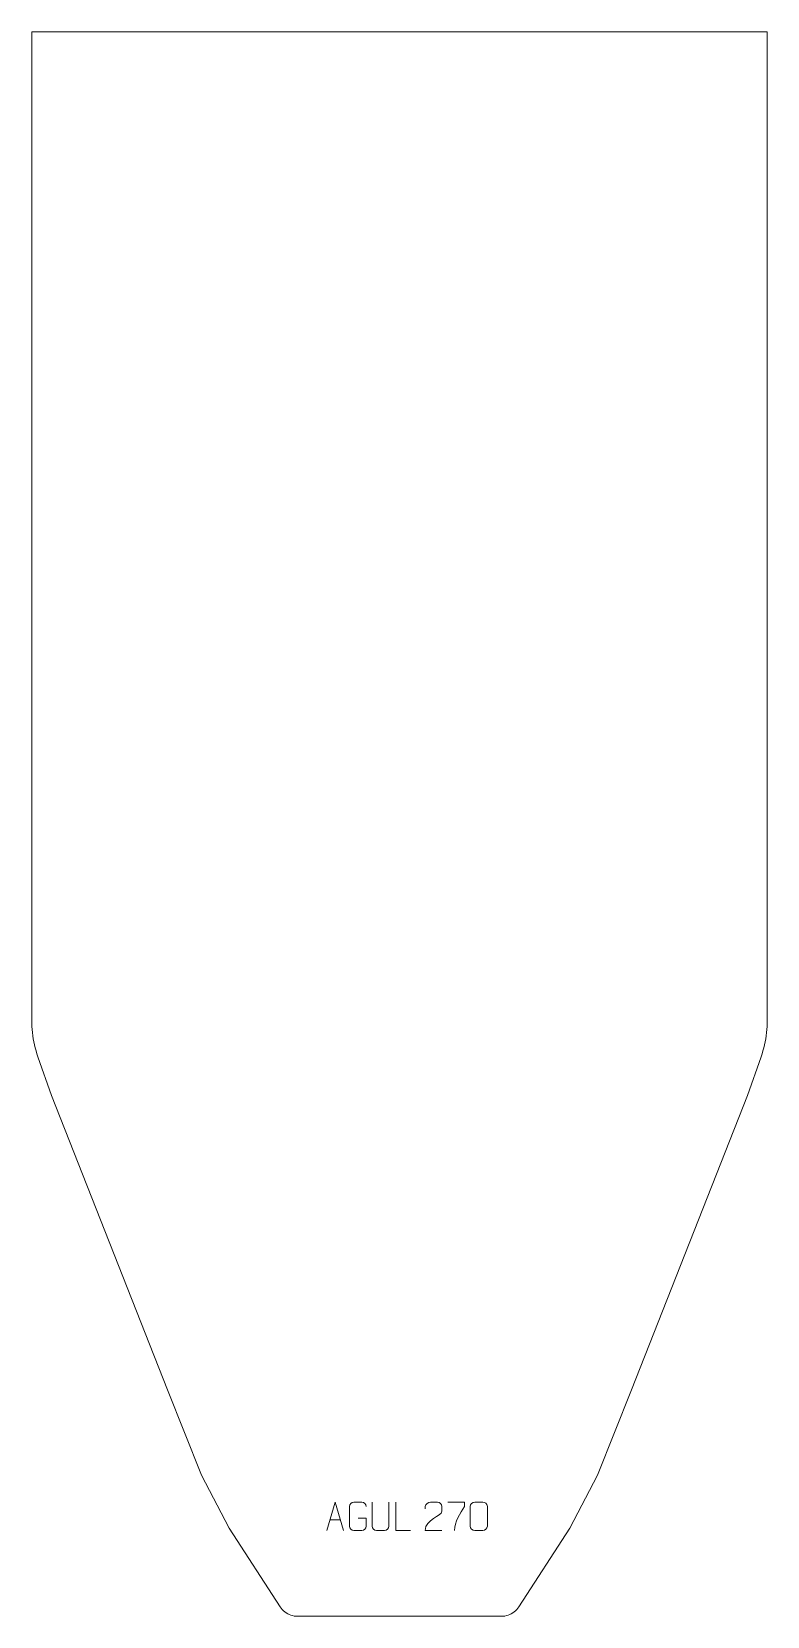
# Model space of a CAD drawing. Header units: millimetres. Extents: x -325 to 325, y -1105 to 295.
import ezdxf

# ---------------------------------------------------------------- set-up
doc = ezdxf.new("R2010")
doc.units = ezdxf.units.MM
doc.header["$MEASUREMENT"] = 0
doc.layers.add('layer 1', color=7, linetype='Continuous')

msp = doc.modelspace()

# ---------------------------------------------------------------- linework, layer by layer
at = {"layer": 'layer 1', "color": 242, "lineweight": 9}
msp.add_open_spline([(324.9995, 294.9995), (324.9995, 294.9995), (324.9995, -578.4191), (324.9995, -578.4191), (324.9995, -578.4191), (324.9995, -578.4191), (324.9609, -581.156), (324.9609, -581.156), (324.9609, -581.156), (324.9609, -581.156), (324.846, -583.8907), (324.846, -583.8907), (324.846, -583.8907), (324.846, -583.8907), (324.654, -586.6208), (324.654, -586.6208), (324.654, -586.6208), (324.654, -586.6208), (324.3867, -589.3455), (324.3867, -589.3455), (324.3867, -589.3455), (324.3867, -589.3455), (324.0413, -592.0607), (324.0413, -592.0607), (324.0413, -592.0607), (324.0413, -592.0607), (323.6205, -594.7656), (323.6205, -594.7656), (323.6205, -594.7656), (323.6205, -594.7656), (323.1241, -597.4577), (323.1241, -597.4577), (323.1241, -597.4577), (323.1241, -597.4577), (322.5531, -600.1341), (322.5531, -600.1341), (322.5531, -600.1341), (322.5531, -600.1341), (321.9062, -602.7933), (321.9062, -602.7933), (321.9062, -602.7933), (321.9062, -602.7933), (321.1851, -605.4348), (321.1851, -605.4348), (321.1851, -605.4348), (321.1851, -605.4348), (320.3903, -608.0533), (320.3903, -608.0533), (320.3903, -608.0533), (320.3903, -608.0533), (319.5223, -610.6498), (319.5223, -610.6498), (319.5223, -610.6498), (319.5223, -610.6498), (307.4997, -645), (307.4997, -645), (307.4997, -645), (307.4997, -645), (204.9999, -905.0001), (204.9999, -905.0001), (204.9999, -905.0001), (204.9999, -905.0001), (174.8288, -980.4283), (174.8288, -980.4283), (174.8288, -980.4283), (174.8288, -980.4283), (150.5773, -1027.1882), (150.5773, -1027.1882), (150.5773, -1027.1882), (150.5773, -1027.1882), (105.5361, -1096.4821), (105.5361, -1096.4821), (105.5361, -1096.4821), (105.5361, -1096.4821), (104.6382, -1097.746), (104.6382, -1097.746), (104.6382, -1097.746), (104.6382, -1097.746), (103.6387, -1098.9319), (103.6387, -1098.9319), (103.6387, -1098.9319), (103.6387, -1098.9319), (102.5438, -1100.0299), (102.5438, -1100.0299), (102.5438, -1100.0299), (102.5438, -1100.0299), (101.3623, -1101.0341), (101.3623, -1101.0341), (101.3623, -1101.0341), (101.3623, -1101.0341), (100.1018, -1101.9373), (100.1018, -1101.9373), (100.1018, -1101.9373), (100.1018, -1101.9373), (98.7702, -1102.733), (98.7702, -1102.733), (98.7702, -1102.733), (98.7702, -1102.733), (97.377, -1103.4159), (97.377, -1103.4159), (97.377, -1103.4159), (97.377, -1103.4159), (95.9335, -1103.9804), (95.9335, -1103.9804), (95.9335, -1103.9804), (95.9335, -1103.9804), (94.4472, -1104.4241), (94.4472, -1104.4241), (94.4472, -1104.4241), (94.4472, -1104.4241), (92.9291, -1104.7431), (92.9291, -1104.7431), (92.9291, -1104.7431), (92.9291, -1104.7431), (91.3903, -1104.9348), (91.3903, -1104.9348), (91.3903, -1104.9348), (91.3903, -1104.9348), (89.8405, -1104.9995), (89.8405, -1104.9995), (89.8405, -1104.9995), (89.8405, -1104.9995), (-89.8405, -1104.9995), (-89.8405, -1104.9995), (-89.8405, -1104.9995), (-89.8405, -1104.9995), (-91.3903, -1104.9348), (-91.3903, -1104.9348), (-91.3903, -1104.9348), (-91.3903, -1104.9348), (-92.9291, -1104.7431), (-92.9291, -1104.7431), (-92.9291, -1104.7431), (-92.9291, -1104.7431), (-94.4472, -1104.4241), (-94.4472, -1104.4241), (-94.4472, -1104.4241), (-94.4472, -1104.4241), (-95.9335, -1103.9804), (-95.9335, -1103.9804), (-95.9335, -1103.9804), (-95.9335, -1103.9804), (-97.377, -1103.4159), (-97.377, -1103.4159), (-97.377, -1103.4159), (-97.377, -1103.4159), (-98.7702, -1102.733), (-98.7702, -1102.733), (-98.7702, -1102.733), (-98.7702, -1102.733), (-100.1006, -1101.9373), (-100.1006, -1101.9373), (-100.1006, -1101.9373), (-100.1006, -1101.9373), (-101.3623, -1101.0341), (-101.3623, -1101.0341), (-101.3623, -1101.0341), (-101.3623, -1101.0341), (-102.5438, -1100.0299), (-102.5438, -1100.0299), (-102.5438, -1100.0299), (-102.5438, -1100.0299), (-103.6387, -1098.9319), (-103.6387, -1098.9319), (-103.6387, -1098.9319), (-103.6387, -1098.9319), (-104.6382, -1097.746), (-104.6382, -1097.746), (-104.6382, -1097.746), (-104.6382, -1097.746), (-105.5361, -1096.4821), (-105.5361, -1096.4821), (-105.5361, -1096.4821), (-105.5361, -1096.4821), (-150.5773, -1027.1882), (-150.5773, -1027.1882), (-150.5773, -1027.1882), (-150.5773, -1027.1882), (-174.8288, -980.4283), (-174.8288, -980.4283), (-174.8288, -980.4283), (-174.8288, -980.4283), (-204.9999, -905.0001), (-204.9999, -905.0001), (-204.9999, -905.0001), (-204.9999, -905.0001), (-307.4997, -645), (-307.4997, -645), (-307.4997, -645), (-307.4997, -645), (-319.5223, -610.6498), (-319.5223, -610.6498), (-319.5223, -610.6498), (-319.5223, -610.6498), (-320.3904, -608.0533), (-320.3904, -608.0533), (-320.3904, -608.0533), (-320.3904, -608.0533), (-321.1851, -605.4348), (-321.1851, -605.4348), (-321.1851, -605.4348), (-321.1851, -605.4348), (-321.9061, -602.7933), (-321.9061, -602.7933), (-321.9061, -602.7933), (-321.9061, -602.7933), (-322.5531, -600.1341), (-322.5531, -600.1341), (-322.5531, -600.1341), (-322.5531, -600.1341), (-323.1241, -597.4577), (-323.1241, -597.4577), (-323.1241, -597.4577), (-323.1241, -597.4577), (-323.6206, -594.7656), (-323.6206, -594.7656), (-323.6206, -594.7656), (-323.6206, -594.7656), (-324.0413, -592.0607), (-324.0413, -592.0607), (-324.0413, -592.0607), (-324.0413, -592.0607), (-324.3868, -589.3455), (-324.3868, -589.3455), (-324.3868, -589.3455), (-324.3868, -589.3455), (-324.654, -586.6208), (-324.654, -586.6208), (-324.654, -586.6208), (-324.654, -586.6208), (-324.846, -583.8907), (-324.846, -583.8907), (-324.846, -583.8907), (-324.846, -583.8907), (-324.961, -581.156), (-324.961, -581.156), (-324.961, -581.156), (-324.961, -581.156), (-324.9994, -578.4191), (-324.9994, -578.4191), (-324.9994, -578.4191), (-324.9994, -578.4191), (-324.9994, 294.9995), (-324.9994, 294.9995), (-324.9994, 294.9995), (-324.9994, 294.9995), (324.9995, 294.9995), (324.9995, 294.9995)], degree=3, knots=[0, 0, 0, 0, 0.015873016, 0.015873016, 0.015873016, 0.015873016, 0.031746032, 0.031746032, 0.031746032, 0.031746032, 0.047619048, 0.047619048, 0.047619048, 0.047619048, 0.063492063, 0.063492063, 0.063492063, 0.063492063, 0.079365079, 0.079365079, 0.079365079, 0.079365079, 0.095238095, 0.095238095, 0.095238095, 0.095238095, 0.111111111, 0.111111111, 0.111111111, 0.111111111, 0.126984127, 0.126984127, 0.126984127, 0.126984127, 0.142857143, 0.142857143, 0.142857143, 0.142857143, 0.158730159, 0.158730159, 0.158730159, 0.158730159, 0.174603175, 0.174603175, 0.174603175, 0.174603175, 0.19047619, 0.19047619, 0.19047619, 0.19047619, 0.206349206, 0.206349206, 0.206349206, 0.206349206, 0.222222222, 0.222222222, 0.222222222, 0.222222222, 0.238095238, 0.238095238, 0.238095238, 0.238095238, 0.253968254, 0.253968254, 0.253968254, 0.253968254, 0.26984127, 0.26984127, 0.26984127, 0.26984127, 0.285714286, 0.285714286, 0.285714286, 0.285714286, 0.301587302, 0.301587302, 0.301587302, 0.301587302, 0.317460317, 0.317460317, 0.317460317, 0.317460317, 0.333333333, 0.333333333, 0.333333333, 0.333333333, 0.349206349, 0.349206349, 0.349206349, 0.349206349, 0.365079365, 0.365079365, 0.365079365, 0.365079365, 0.380952381, 0.380952381, 0.380952381, 0.380952381, 0.396825397, 0.396825397, 0.396825397, 0.396825397, 0.412698413, 0.412698413, 0.412698413, 0.412698413, 0.428571429, 0.428571429, 0.428571429, 0.428571429, 0.444444444, 0.444444444, 0.444444444, 0.444444444, 0.46031746, 0.46031746, 0.46031746, 0.46031746, 0.476190476, 0.476190476, 0.476190476, 0.476190476, 0.492063492, 0.492063492, 0.492063492, 0.492063492, 0.507936508, 0.507936508, 0.507936508, 0.507936508, 0.523809524, 0.523809524, 0.523809524, 0.523809524, 0.53968254, 0.53968254, 0.53968254, 0.53968254, 0.555555556, 0.555555556, 0.555555556, 0.555555556, 0.571428571, 0.571428571, 0.571428571, 0.571428571, 0.587301587, 0.587301587, 0.587301587, 0.587301587, 0.603174603, 0.603174603, 0.603174603, 0.603174603, 0.619047619, 0.619047619, 0.619047619, 0.619047619, 0.634920635, 0.634920635, 0.634920635, 0.634920635, 0.650793651, 0.650793651, 0.650793651, 0.650793651, 0.666666667, 0.666666667, 0.666666667, 0.666666667, 0.682539683, 0.682539683, 0.682539683, 0.682539683, 0.698412698, 0.698412698, 0.698412698, 0.698412698, 0.714285714, 0.714285714, 0.714285714, 0.714285714, 0.73015873, 0.73015873, 0.73015873, 0.73015873, 0.746031746, 0.746031746, 0.746031746, 0.746031746, 0.761904762, 0.761904762, 0.761904762, 0.761904762, 0.777777778, 0.777777778, 0.777777778, 0.777777778, 0.793650794, 0.793650794, 0.793650794, 0.793650794, 0.80952381, 0.80952381, 0.80952381, 0.80952381, 0.825396825, 0.825396825, 0.825396825, 0.825396825, 0.841269841, 0.841269841, 0.841269841, 0.841269841, 0.857142857, 0.857142857, 0.857142857, 0.857142857, 0.873015873, 0.873015873, 0.873015873, 0.873015873, 0.888888889, 0.888888889, 0.888888889, 0.888888889, 0.904761905, 0.904761905, 0.904761905, 0.904761905, 0.920634921, 0.920634921, 0.920634921, 0.920634921, 0.936507937, 0.936507937, 0.936507937, 0.936507937, 0.952380952, 0.952380952, 0.952380952, 0.952380952, 0.968253968, 0.968253968, 0.968253968, 0.968253968, 1, 1, 1, 1], dxfattribs=at)
at = {"layer": 'layer 1', "color": 250, "lineweight": 9}
for points, knots in [([(-64.2865, -1029.1315), (-64.2865, -1029.1315), (-56.9155, -1004.178), (-56.9155, -1004.178), (-56.9155, -1004.178), (-56.9155, -1004.178), (-49.3456, -1029.1315), (-49.3456, -1029.1315)], [0, 0, 0, 0, 0.333333333, 0.333333333, 0.333333333, 0.333333333, 1, 1, 1, 1]), ([(-36.5611, -1018.1458), (-36.5611, -1018.1458), (-29.393, -1018.1458), (-29.393, -1018.1458), (-29.393, -1018.1458), (-29.393, -1018.1458), (-29.393, -1025.3139), (-29.393, -1025.3139), (-29.393, -1025.3139), (-29.5327, -1027.6373), (-31.2099, -1029.1169), (-33.3577, -1029.1277), (-33.3577, -1029.1277), (-35.6895, -1029.1273), (-38.0215, -1029.1273), (-40.353, -1029.1277), (-40.353, -1029.1277), (-42.2779, -1029.2331), (-44.2501, -1027.3486), (-44.2389, -1025.3313), (-44.2389, -1025.3313), (-44.2385, -1019.5612), (-44.2385, -1013.7915), (-44.2389, -1008.0222), (-44.2389, -1008.0222), (-44.2347, -1005.8841), (-42.4879, -1004.1649), (-40.3356, -1004.1783), (-40.3356, -1004.1783), (-38.0099, -1004.1783), (-35.6838, -1004.1783), (-33.3577, -1004.1783), (-33.3577, -1004.1783), (-31.411, -1004.1429), (-29.4196, -1005.6344), (-29.393, -1008.0721)], [0, 0, 0, 0, 0.1, 0.1, 0.1, 0.1, 0.2, 0.2, 0.2, 0.2, 0.3, 0.3, 0.3, 0.3, 0.4, 0.4, 0.4, 0.4, 0.5, 0.5, 0.5, 0.5, 0.6, 0.6, 0.6, 0.6, 0.7, 0.7, 0.7, 0.7, 0.8, 0.8, 0.8, 0.8, 1, 1, 1, 1]), ([(-9.4888, -1004.1738), (-9.4892, -1009.7133), (-9.3934, -1019.9151), (-9.393, -1025.4555), (-9.393, -1025.4555), (-9.5328, -1027.695), (-11.21, -1029.1212), (-13.3577, -1029.1317), (-13.3577, -1029.1317), (-15.6896, -1029.1313), (-18.0215, -1029.1313), (-20.353, -1029.1317), (-20.353, -1029.1317), (-22.278, -1029.2332), (-24.2501, -1027.4167), (-24.2389, -1025.4722), (-24.2389, -1025.4722), (-24.2386, -1019.9103), (-24.1432, -1009.7349), (-24.1436, -1004.1738)], [0, 0, 0, 0, 0.166666667, 0.166666667, 0.166666667, 0.166666667, 0.333333333, 0.333333333, 0.333333333, 0.333333333, 0.5, 0.5, 0.5, 0.5, 0.666666667, 0.666666667, 0.666666667, 0.666666667, 1, 1, 1, 1]), ([(9.6585, -1029.1316), (9.6585, -1029.1316), (-3.2906, -1029.1316), (-3.2906, -1029.1316), (-3.2906, -1029.1316), (-3.2906, -1029.1316), (-3.2906, -1004.178), (-3.2906, -1004.178)], [0, 0, 0, 0, 0.333333333, 0.333333333, 0.333333333, 0.333333333, 1, 1, 1, 1]), ([(37.4502, -1029.0851), (32.5358, -1029.0848), (27.6214, -1029.0848), (22.7073, -1029.0851), (22.7073, -1029.0851), (22.7073, -1019.1528), (37.3583, -1016.5116), (37.4502, -1012.2013), (37.4502, -1012.2013), (37.4499, -1010.7772), (37.4499, -1009.3535), (37.4502, -1007.9302), (37.4502, -1007.9302), (37.4333, -1005.8531), (35.3105, -1004.1283), (33.6395, -1004.111), (33.6395, -1004.111), (31.5663, -1004.1114), (29.4934, -1004.1114), (27.421, -1004.111), (27.421, -1004.111), (25.5989, -1004.0945), (22.7742, -1005.8866), (22.7073, -1007.9802), (22.7073, -1007.9802), (22.7073, -1007.9802), (22.7073, -1010.035), (22.7073, -1010.035)], [0, 0, 0, 0, 0.125, 0.125, 0.125, 0.125, 0.25, 0.25, 0.25, 0.25, 0.375, 0.375, 0.375, 0.375, 0.5, 0.5, 0.5, 0.5, 0.625, 0.625, 0.625, 0.625, 0.75, 0.75, 0.75, 0.75, 1, 1, 1, 1]), ([(42.6707, -1004.1187), (42.6707, -1004.1187), (57.4868, -1004.1187), (57.4868, -1004.1187), (57.4868, -1004.1187), (57.4865, -1005.3683), (57.4865, -1006.6179), (57.4868, -1007.8677), (57.4868, -1007.8677), (53.4924, -1013.8648), (48.5772, -1021.6984), (48.5772, -1029.0772)], [0, 0, 0, 0, 0.25, 0.25, 0.25, 0.25, 0.5, 0.5, 0.5, 0.5, 1, 1, 1, 1]), ([(66.4981, -1004.0987), (68.8642, -1004.0987), (71.2307, -1004.0987), (73.5972, -1004.0987), (73.5972, -1004.0987), (75.5777, -1004.0631), (77.6037, -1005.5574), (77.6308, -1007.9995), (77.6308, -1007.9995), (77.6304, -1013.7569), (77.6304, -1019.5147), (77.6308, -1025.2729), (77.6308, -1025.2729), (77.4887, -1027.6005), (75.7823, -1029.0828), (73.5972, -1029.0936), (73.5972, -1029.0936), (71.2248, -1029.0932), (68.8524, -1029.0932), (66.4804, -1029.0936), (66.4804, -1029.0936), (64.5219, -1029.1992), (62.5155, -1027.3113), (62.5269, -1025.2903), (62.5269, -1025.2903), (62.5273, -1019.5097), (62.5273, -1013.7294), (62.5269, -1007.9496), (62.5269, -1007.9496), (62.5312, -1005.8076), (64.3083, -1004.0851), (66.4981, -1004.0987)], [0, 0, 0, 0, 0.111111111, 0.111111111, 0.111111111, 0.111111111, 0.222222222, 0.222222222, 0.222222222, 0.222222222, 0.333333333, 0.333333333, 0.333333333, 0.333333333, 0.444444444, 0.444444444, 0.444444444, 0.444444444, 0.555555556, 0.555555556, 0.555555556, 0.555555556, 0.666666667, 0.666666667, 0.666666667, 0.666666667, 0.777777778, 0.777777778, 0.777777778, 0.777777778, 1, 1, 1, 1])]:
    msp.add_open_spline(points, degree=3, knots=knots, dxfattribs=at)
msp.add_open_spline([(-61.5639, -1019.8821), (-61.5639, -1019.8821), (-52.0682, -1019.8821), (-52.0682, -1019.8821)], degree=3, dxfattribs=at)

doc.saveas('drawing.dxf')
